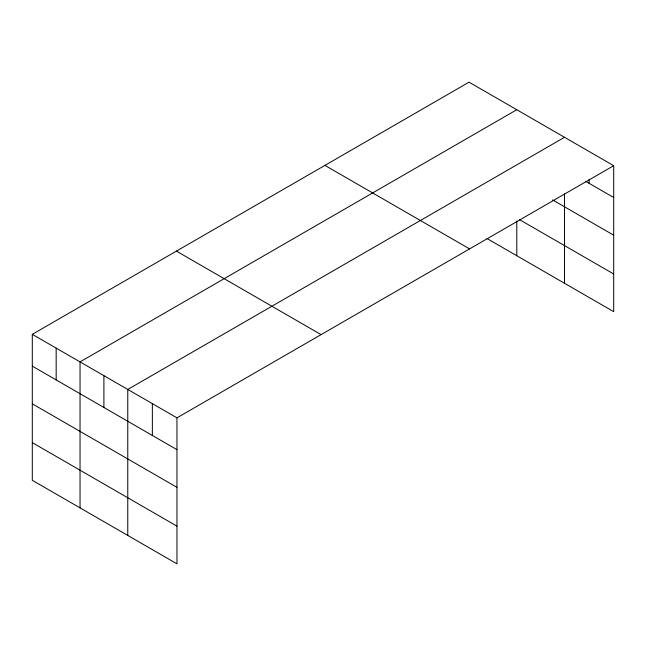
<?xml version="1.0" encoding="UTF-8"?>
<svg xmlns="http://www.w3.org/2000/svg" width="646" height="646" viewBox="0 0 646 646"><rect width="100%" height="100%" fill="white"/><g stroke="black" fill="none" stroke-linecap="round" stroke-linejoin="round"><path stroke-width="0.97" d="M613.7 165.691L469.044 82.171L32.3 334.329L32.3 480.309L176.956 563.829L176.956 417.841L613.7 165.691L613.7 311.671L486.947 238.495M516.784 109.731L80.039 361.889L80.039 507.869M564.515 137.291L127.771 389.449L127.771 535.429M585.72 181.356L613.7 197.506M552.58 199.897L613.7 235.184M519.336 219.519L613.7 274.001M324.922 165.384L469.577 248.896M176.423 251.116L321.078 334.628M32.3 334.329L176.956 417.841M32.3 366.145L176.956 449.664M32.3 403.823L176.956 487.334M32.3 442.639L176.956 526.151M589.112 179.33L589.112 183.311M564.515 193.897L564.515 283.279M516.784 221.021L516.784 255.719M152.359 403.645L152.359 435.461M103.901 375.665L103.901 407.489M56.17 348.105L56.17 379.929"/></g></svg>
